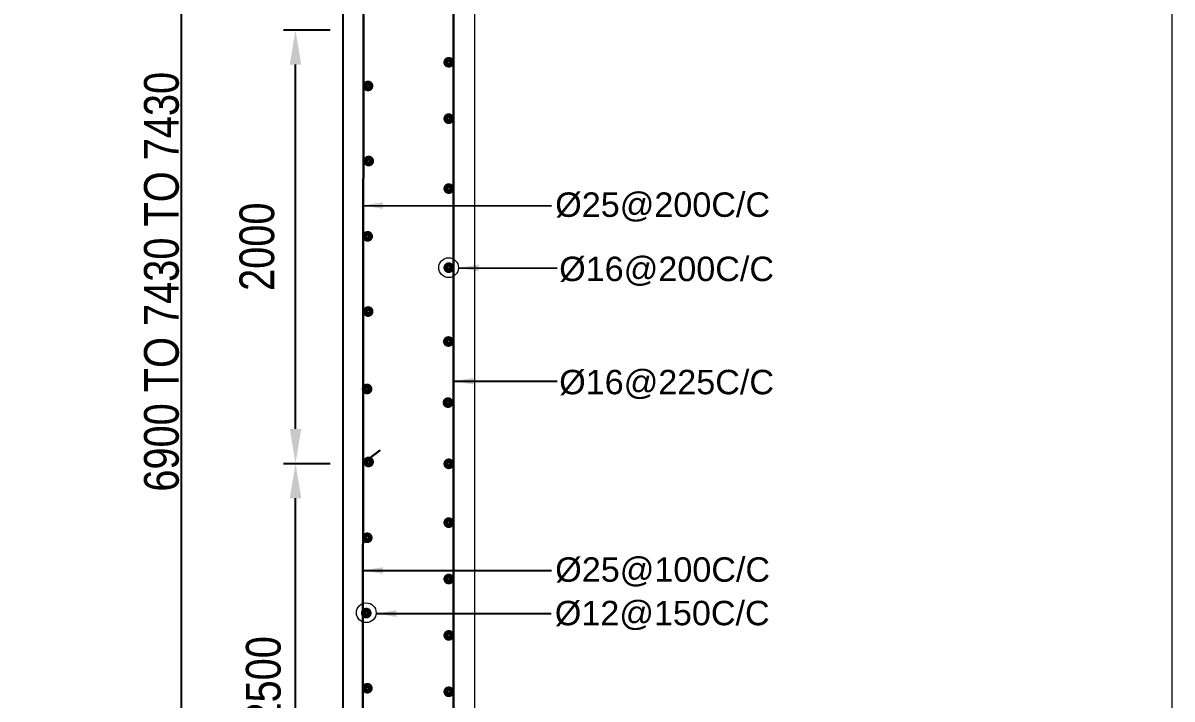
# Model space of a CAD drawing. Extents: x -358915 to 1258323, y -1667244 to -305611.
# Drawn here: x 703976 to 711925, y -1472863 to -1468186 of the extents above; entities that cross this region are included whole.
import ezdxf

# ---------------------------------------------------------------- set-up
doc = ezdxf.new("R2010")
doc.units = 0
doc.header["$LTSCALE"] = 300
doc.header["$MEASUREMENT"] = 0
doc.layers.get('DEFPOINTS').update_dxf_attribs({"linetype": 'CONTINUOUS'})
doc.layers.add('Dim', color=7, linetype='CONTINUOUS', lineweight=9)
doc.layers.add('ROD', color=1, linetype='CONTINUOUS', lineweight=30)
doc.layers.add('LINE', color=7, linetype='CONTINUOUS')
doc.layers.add('TXT', color=7, linetype='CONTINUOUS')
doc.styles.add('Arial', font='arial.ttf')
doc.styles.add('DIM', font='isocp3.shx')
doc.styles.add('dimText', font='ARIALN.TTF')
doc.dimstyles.new('dim n_120', dxfattribs={"dimtxt": 240, "dimasz": 240, "dimexe": 240, "dimexo": 150, "dimgap": 100, "dimtad": 2, "dimdec": 0, "dimzin": 0, "dimdsep": 46, "dimtxsty": 'DIM', "dimcen": 350, "dimclrd": 5, "dimclre": 5, "dimclrt": 7, "dimadec": 0, "dimazin": 0, "dimtfac": 1, "dimtdec": 0, "dimtmove": 0, "dimatfit": 3, "dimfxl": 240, "dimfxlon": 1, "dimtolj": 1, "dimtzin": 0, "dimarcsym": 0})
doc.dimstyles.new('dim_70', dxfattribs={"dimtxt": 140, "dimasz": 140, "dimexe": 70, "dimexo": 40, "dimgap": 50, "dimtad": 1, "dimdec": 0, "dimzin": 0, "dimdsep": 46, "dimtxsty": 'Arial', "dimcen": 0.09, "dimclrd": 5, "dimclre": 5, "dimclrt": 7, "dimadec": 0, "dimazin": 0, "dimtfac": 1, "dimtdec": 0, "dimtmove": 0, "dimatfit": 3, "dimfxl": 1, "dimtolj": 1, "dimtzin": 0, "dimarcsym": 0})

# ---------------------------------------------------------------- blocks, each defined once
blk = doc.blocks.new('*D1408')
at = {"layer": 'DEFPOINTS', "color": 0, "ltscale": 50, "transparency": 16777216}
for p in [(705775.8, -1465718.5), (705069.6, -1474233.5), (705367, -1474233.5)]:
    blk.add_point(p, dxfattribs=at)
at = {"layer": 'Dim', "color": 5, "lineweight": -2, "ltscale": 50, "transparency": 16777216}
for p, q in [((705309.6, -1465718.5), (704829.6, -1465718.5)), ((705069.6, -1465958.5), (705069.6, -1473993.5)), ((705217, -1474233.5), (704829.6, -1474233.5))]:
    blk.add_line(p, q, dxfattribs=at)
at = {"layer": 'Dim', "color": 5, "ltscale": 50, "transparency": 16777216}
for points in [[(705029.6, -1465958.5), (705109.6, -1465958.5), (705069.6, -1465718.5)], [(705029.6, -1473993.5), (705109.6, -1473993.5), (705069.6, -1474233.5)]]:
    blk.add_solid(points, dxfattribs=at)
at = {"layer": 'Dim', "color": 7, "ltscale": 50, "transparency": 16777216, "insert": (704935.4, -1469976), "char_height": 240, "attachment_point": 5, "rotation": 90, "style": 'dimText'}
blk.add_mtext('\\A1;6900 TO 7430 TO 7430', dxfattribs=at)
blk = doc.blocks.new('*D1406')
at = {"layer": 'DEFPOINTS', "color": 0, "ltscale": 50, "transparency": 16777216}
for p in [(705628.4, -1471233.5, 0), (705861.5, -1471233.5), (705628.4, -1474233.5, 0)]:
    blk.add_point(p, dxfattribs=at)
at = {"layer": 'Dim', "color": 5, "lineweight": -2, "ltscale": 50, "transparency": 16777216}
for p, q in [((705778.4, -1471233.5), (706101.5, -1471233.5)), ((705861.5, -1473993.5), (705861.5, -1471473.5)), ((705778.4, -1474233.5), (706101.5, -1474233.5))]:
    blk.add_line(p, q, dxfattribs=at)
at = {"layer": 'Dim', "color": 5, "ltscale": 50, "transparency": 16777216}
for points in [[(705821.5, -1471473.5), (705901.5, -1471473.5), (705861.5, -1471233.5)], [(705821.5, -1473993.5), (705901.5, -1473993.5), (705861.5, -1474233.5)]]:
    blk.add_solid(points, dxfattribs=at)
at = {"layer": 'Dim', "color": 7, "ltscale": 50, "transparency": 16777216, "insert": (705640.2, -1472733.5), "char_height": 240, "attachment_point": 5, "rotation": 90, "style": 'dimText'}
blk.add_mtext('\\A1;2500', dxfattribs=at)
blk = doc.blocks.new('*D1407')
at = {"layer": 'DEFPOINTS', "color": 0, "ltscale": 50, "transparency": 16777216}
for p in [(705628.4, -1468233.5, 0), (705861.5, -1468233.5), (705628.4, -1471233.5, 0)]:
    blk.add_point(p, dxfattribs=at)
at = {"layer": 'Dim', "color": 5, "lineweight": -2, "ltscale": 50, "transparency": 16777216}
for p, q in [((705778.4, -1468233.5), (706101.5, -1468233.5)), ((705861.5, -1470993.5), (705861.5, -1468473.5)), ((705778.4, -1471233.5), (706101.5, -1471233.5))]:
    blk.add_line(p, q, dxfattribs=at)
at = {"layer": 'Dim', "color": 5, "ltscale": 50, "transparency": 16777216}
for points in [[(705821.5, -1468473.5), (705901.5, -1468473.5), (705861.5, -1468233.5)], [(705821.5, -1470993.5), (705901.5, -1470993.5), (705861.5, -1471233.5)]]:
    blk.add_solid(points, dxfattribs=at)
at = {"layer": 'Dim', "color": 7, "ltscale": 50, "transparency": 16777216, "insert": (705595.7, -1469733.5), "char_height": 240, "attachment_point": 5, "rotation": 90, "style": 'dimText'}
blk.add_mtext('\\A1;2000', dxfattribs=at)

msp = doc.modelspace()

# ---------------------------------------------------------------- linework, layer by layer
at = {"layer": 'Dim'}
for centre in [(706920.8, -1469878.4, 0), (706350.9, -1472265.5, 0)]:
    msp.add_circle(centre, 68.4, dxfattribs=at)
at = {"layer": 'LINE'}
msp.add_line((706191.8, -1475306, 0), (706191.6, -1465718.5, 0), dxfattribs=at)
at = {"layer": 'LINE', "lineweight": 18}
for p, q in [((707101.8, -1474038.5, 0), (707101.8, -1465718.5, 0)), ((711924.7, -1474038.5, 0), (711924.7, -1465718.5, 0))]:
    msp.add_line(p, q, dxfattribs=at)
at = {"layer": 'ROD'}
for p, q in [((706324.7, -1475057, 0), (706332.8, -1465894, 0)), ((706953.4, -1475013.5, 0), (706953.4, -1465895.4, 0))]:
    msp.add_line(p, q, dxfattribs=at)
at = {"layer": 'ROD', "const_width": 39.9, "elevation": 0}
for points in [[(706938.1, -1468452.2, -1), (706905.5, -1468463, -1)], [(706379, -1468614.7, -1), (706347.3, -1468627.8, -1)], [(706938.1, -1468842.2, -1), (706905.5, -1468853, -1)], [(706383.7, -1469134.3, -1), (706352, -1469147.4, -1)], [(706938.1, -1469326, -1), (706905.5, -1469336.8, -1)], [(706376.1, -1469655.2, -1), (706344.4, -1469668.3, -1)], [(706938.1, -1469873, -1), (706905.5, -1469883.9, -1)], [(706379.6, -1470175.3, -1), (706347.9, -1470188.5, -1)], [(706935.3, -1470384, -1), (706902.7, -1470394.9, -1)], [(706372.9, -1470712.3, -1), (706340.4, -1470723.2, -1)], [(706932.7, -1470806.6, -1), (706900.1, -1470817.4, -1)], [(706383, -1471215.9, -1), (706351.3, -1471229, -1)], [(706938.1, -1471230, -1), (706905.5, -1471240.9, -1)], [(706938.1, -1471637.2, -1), (706905.5, -1471648, -1)], [(706373.5, -1471740.7, -1), (706341.8, -1471753.9, -1)], [(706938.1, -1472027.2, -1), (706905.5, -1472038, -1)], [(706366.8, -1472261.6, -1), (706335.1, -1472274.7, -1)], [(706938.1, -1472417.2, -1), (706905.5, -1472428, -1)], [(706374.2, -1472781.5, -1), (706342.5, -1472794.6, -1)], [(706938.1, -1472807.2, -1), (706905.5, -1472818, -1)]]:
    msp.add_lwpolyline(points, format="xyb", close=True, dxfattribs=at)
at = {"layer": 'ROD'}
msp.add_lwpolyline([(706330.1, -1471232), (706446.4, -1471141.9)], dxfattribs=at)

# ---------------------------------------------------------------- texts
at = {"layer": 'TXT', "color": 0, "char_height": 169, "width": 1136.669, "attachment_point": 4, "style": 'Arial'}
for s, insert in [('%%C25@200C/C', (707658.1, -1469459.4, 0)), ('%%C16@200C/C', (707685.4, -1469903.8, 0)), ('%%C16@225C/C', (707685.4, -1470686.8, 0)), ('%%C25@100C/C', (707658.1, -1471983.9, 0)), ('%%C12@150C/C', (707655.2, -1472284.9, 0))]:
    msp.add_mtext(s, dxfattribs=dict(at, insert=insert))

# ---------------------------------------------------------------- dimensions: what is measured, and where the dimension line sits
at = {"layer": 'Dim', "ltscale": 50}
dim = msp.add_linear_dim(base=(705069.6, -1474233.5, 0), p1=(705775.8, -1465718.5, 0), p2=(705367, -1474233.5, 0), angle=90, text='6900 TO 7430 TO 7430', dimstyle='dim n_120', override={"dimgap": 10, "dimtxsty": 'dimText', "dimtmove": 2}, dxfattribs=at)
dim.commit()
dim.dimension.update_dxf_attribs({"geometry": '*D1408', "text_midpoint": (704935.4, -1469976, 0)})
for base, p1, p2, text, picture, middle in [((705861.5, -1468233.5), (705628.4, -1471233.5, 0), (705628.4, -1468233.5, 0), '2000', '*D1407', (705595.7, -1469733.5)), ((705861.5, -1471233.5), (705628.4, -1474233.5, 0), (705628.4, -1471233.5, 0), '2500', '*D1406', (705640.2, -1472733.5))]:
    dim = msp.add_linear_dim(base=base, p1=p1, p2=p2, angle=90, text=text, dimstyle='dim n_120', override={"dimgap": 10, "dimtxsty": 'dimText', "dimtmove": 2}, dxfattribs=at)
    dim.commit()
    dim.dimension.update_dxf_attribs({"geometry": picture, "text_midpoint": middle, "dimtype": 160})

# ---------------------------------------------------------------- leaders
at = {"layer": 'Dim'}
for points in [[(706327.5, -1469448.8, 0), (707631.3, -1469450, 0)], [(706327.5, -1471973.3, 0), (707631.3, -1471974.5, 0)]]:
    msp.add_leader(points, dimstyle='dim_70', dxfattribs=at)
at = {"layer": 'Dim', "ltscale": 50}
for points in [[(706989.1, -1469879.8, 0), (707671.9, -1469881, 0)], [(706953.4, -1470663.7, 0), (707671.9, -1470664, 0)], [(706419, -1472271.7, 0), (707630.1, -1472271.7, 0)]]:
    msp.add_leader(points, dimstyle='dim_70', override={"dimasz": 140}, dxfattribs=at)

doc.saveas('drawing.dxf')
